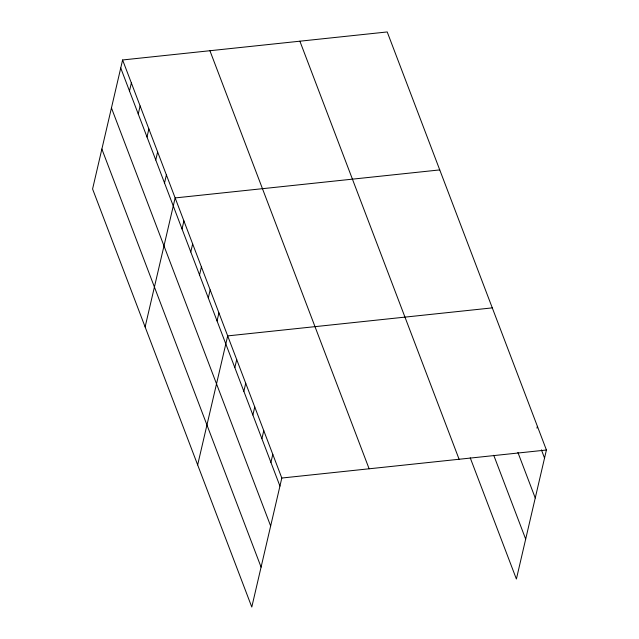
<?xml version="1.0" encoding="UTF-8"?>
<svg xmlns="http://www.w3.org/2000/svg" width="639" height="639" viewBox="0 0 639 639"><rect width="100%" height="100%" fill="white"/><g stroke="black" fill="none" stroke-linecap="round" stroke-linejoin="round"><path stroke-width="0.96" d="M122.608 59.97L92.583 188.984L251.79 607.05L281.815 478.036L122.608 59.97L387.21 31.95L546.417 450.016L516.392 579.03L470.24 457.844M129.493 91.01L131.362 82.966M138.248 114.006L140.117 105.954M147.002 137.002L148.879 128.95M155.756 159.99L157.633 151.946M164.519 182.986L166.388 174.942M145.125 326.944L175.142 197.93L439.744 169.91M182.027 228.978L183.904 220.926M190.781 251.966L192.658 243.922M199.544 274.962L201.413 266.91M208.298 297.958L210.167 289.906M217.052 320.946L218.929 312.902M197.659 464.904L227.684 335.898L492.286 307.878M234.832 367.633L236.702 359.589M243.85 391.324L245.727 383.28M252.876 415.015L254.745 406.971M261.894 438.705L263.771 430.654M270.92 462.396L272.789 454.345M536.976 428.114L537.391 426.333M281.815 478.036L546.417 450.016M541.417 449.864L544.54 458.067M517.902 452.428L535.25 497.989M493.755 455.287L525.681 539.116M299.891 41.2L459.098 459.265M209.927 50.721L369.126 468.794M120.739 68.014L279.938 486.087M111.45 107.935L270.648 526.001M101.873 149.063L261.079 567.128"/></g></svg>
